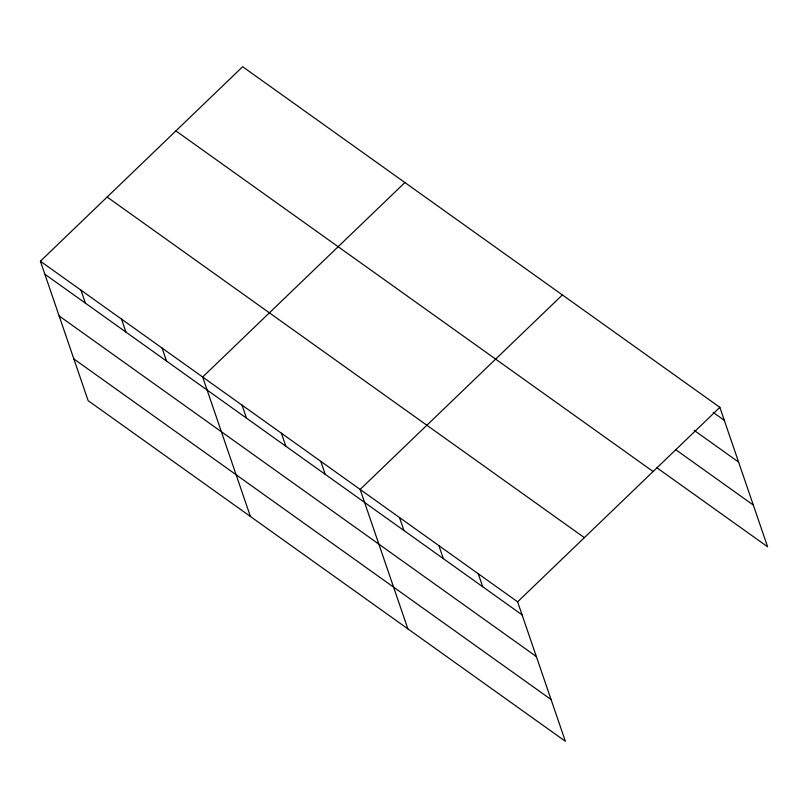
<?xml version="1.0" encoding="UTF-8"?>
<svg xmlns="http://www.w3.org/2000/svg" width="808" height="808" viewBox="0 0 808 808"><rect width="100%" height="100%" fill="white"/><g stroke="black" fill="none" stroke-linecap="round" stroke-linejoin="round"><path stroke-width="1.21" d="M40.4 261.206L517.615 601.829L565.358 741.279L88.143 400.657L40.4 261.206L242.642 66.721L719.857 407.343L767.6 546.794L656.55 467.529M404.889 182.537L202.656 377.023L250.399 516.474M562.378 294.94L360.136 489.426L407.878 628.876M517.615 601.829L719.857 407.343M713.201 412.423L724.311 420.342M694.173 430.371L738.593 462.075M675.579 449.581L753.319 505.061M175.902 130.906L653.116 471.519M107.141 197.031L584.356 537.643M44.854 274.215L522.069 614.837M59.136 315.938L536.361 656.561M73.861 358.934L551.076 699.546M478.245 573.731L482.699 586.729M438.875 545.622L443.329 558.631M399.506 517.524L403.96 530.533M320.766 461.328L325.22 474.326M281.396 433.219L285.85 446.228M242.026 405.121L246.48 418.13M162.095 348.066L166.539 361.075M121.523 319.12L125.977 332.118M80.962 290.163L85.416 303.172"/></g></svg>
